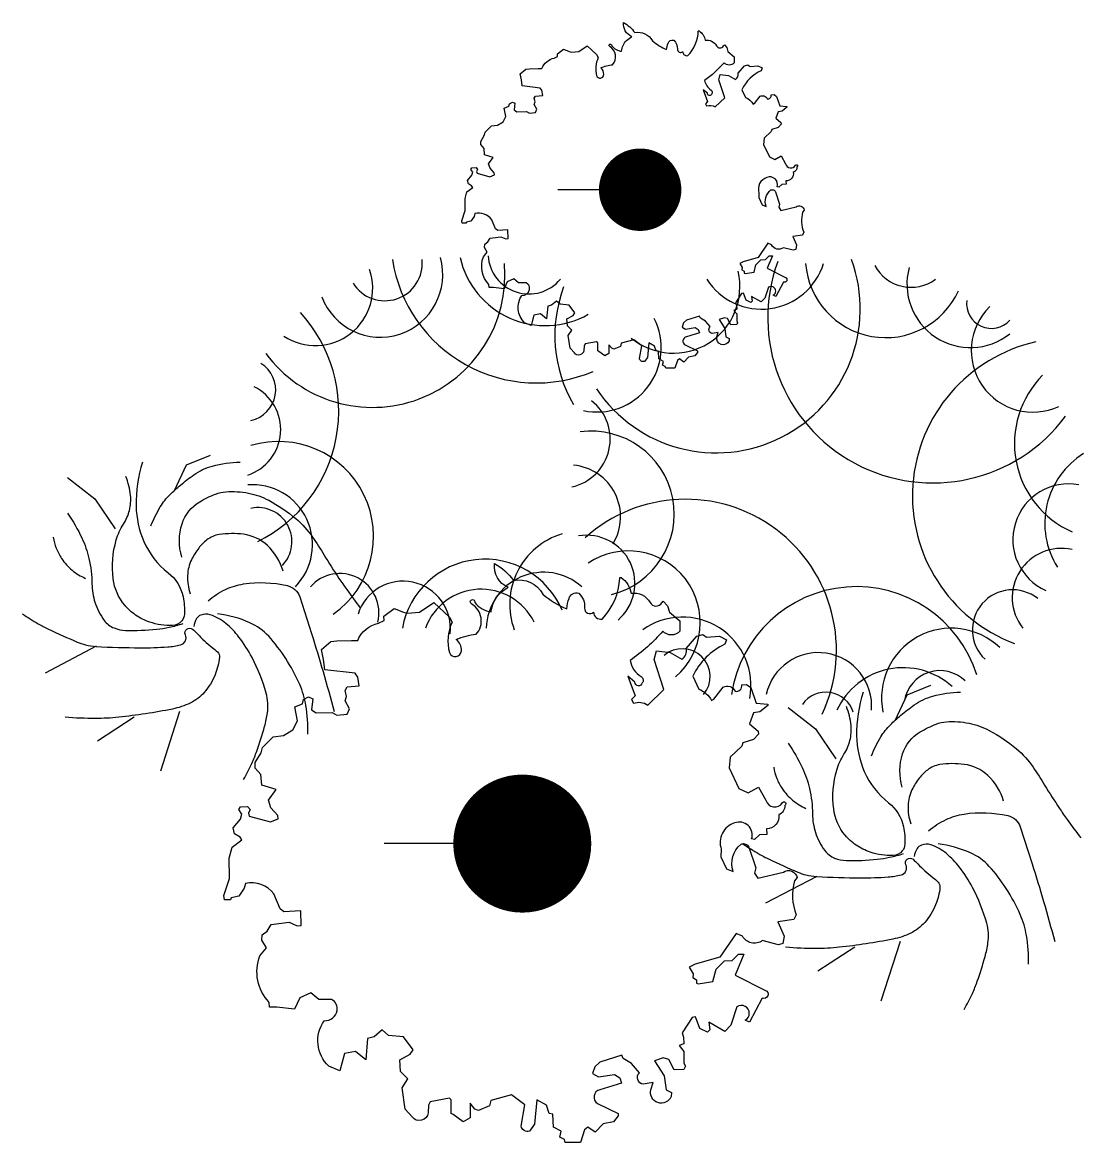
# Model space of a CAD drawing. Extents: x -1.66 to 1.96, y -0.97 to 2.86.
import ezdxf

# ---------------------------------------------------------------- set-up
doc = ezdxf.new("R2010")
doc.units = 0
doc.layers.get('0').update_dxf_attribs({"linetype": 'CONTINUOUS'})
doc.layers.add('P-ARVORE', color=7, linetype='CONTINUOUS')

# ---------------------------------------------------------------- blocks, each defined once
blk = doc.blocks.new('P-A43')
at = {"layer": 'P-ARVORE', "color": 0, "linetype": 'CONTINUOUS'}
for points in [[(-0.2897, 0.8646, 0.081449), (-0.3276, 0.6087, 0.09931), (-0.2825, 0.4006, 0.125117), (-0.1402, 0.2175, -0.178086), (-0.0528, 0.077, -0.063908), (-0.0449, -0.0257, -0.160442), (-0.06, -0.0648, -0.214567), (-0.1142, -0.0917, -0.092896), (-0.2476, -0.0719, -0.065148), (-0.3309, -0.0304, -0.070956), (-0.3944, 0.0269, -0.142597), (-0.4618, 0.1813, -0.104069), (-0.4437, 0.4092, -0.070391), (-0.4019, 0.501, 0.080024), (-0.3667, 0.5825, 0.087865), (-0.3603, 0.67, 0.066949), (-0.3872, 0.7815)], [(-0.2404, 0.4923, -0.044682), (-0.1858, 0.6033, -0.061336), (-0.1297, 0.6741, -0.021398), (-0.0681, 0.7301, -0.018115), (0.0098, 0.7901, -0.088663), (0.119, 0.8421, -0.065079), (0.2816, 0.8646)], [(-0.06, 0.309, -0.15415), (-0.0587, 0.5032, -0.182547), (0.0447, 0.6326, -0.042902), (0.1381, 0.6778, -0.07207), (0.1986, 0.6913, -0.06867), (0.3306, 0.6833, -0.072417), (0.4488, 0.6412, -0.053003), (0.6076, 0.5342, -0.069069), (0.7062, 0.425, -0.011932), (0.7735, 0.3206, 0.009178), (0.8602, 0.1844, 0.010014), (0.9057, 0.1186, 0.005993), (0.9853, 0.0111)], [(-0.7288, 0.5667, -0.040463), (-0.6452, 0.4208, -0.053459), (-0.6037, 0.3004, -0.053778), (-0.586, 0.1514, 0.074403), (-0.5688, 0.044, 0.083198), (-0.5143, -0.0622, 0.138856), (-0.4569, -0.1063, 0.087891), (-0.3889, -0.1204, 0.033246), (-0.2067, -0.1135, 0.026612), (-0.1344, -0.102, 0.02308), (-0.0528, -0.0805)], [(-0.813, 0.425, 0.052985), (-0.7949, 0.3601, 0.052985), (-0.7636, 0.3004, 0.072272), (-0.7023, 0.2322, 0.072272), (-0.6241, 0.1844)], [(0.533, 0.2259, 0.136217), (0.4412, 0.3766, 0.157301), (0.3021, 0.4422, 0.070171), (0.1593, 0.4405, 0.12826), (0.0868, 0.4092, 0.062011), (0.0391, 0.3615, 0.051839), (-0.0034, 0.2932, 0.104783), (-0.0263, 0.2018, 0.090519), (-0.0107, 0.0942)], [(0.094, 0.0526, -0.067187), (0.1958, 0.119, -0.073562), (0.3021, 0.1515, -0.093418), (0.5573, 0.1421, -0.25764), (0.6305, 0.077), (0.7002, -0.1393, -0.005191), (0.7672, -0.361, -0.004956), (0.8325, -0.5946)], [(-0.9934, -0.0233, 0.014301), (-0.9009, -0.0815, 0.022943), (-0.8406, -0.1135, 0.01032), (-0.672, -0.189, 0.037793), (-0.6241, -0.2051, 0.048958), (-0.5618, -0.2146, 0.011951), (-0.3042, -0.2223, 0.019564), (-0.1427, -0.2169, 0.041375), (-0.0672, -0.2051, 0.47666), (-0.0389, -0.1455, -0.807655), (0.0026, -0.1135, -0.028286), (0.0314, -0.1407, 0.019539), (0.0723, -0.1808, 0.017303), (0.1187, -0.2199, -0.025876), (0.1493, -0.2467, -0.231233), (0.1605, -0.2776, -0.068815), (0.1349, -0.3798, -0.084375), (0.0712, -0.4835, -0.099945), (-0.0107, -0.5459, -0.064332), (-0.115, -0.581, -0.022185), (-0.4293, -0.629, -0.026795), (-0.5662, -0.6363, -0.020747), (-0.7432, -0.629)], [(0.3021, -0.9927, 0.018161), (0.3501, -0.899, 0.024951), (0.3791, -0.8281, 0.016538), (0.4248, -0.6823, 0.031277), (0.4416, -0.6032, 0.104913), (0.4344, -0.4884, 0.05326), (0.3514, -0.2796, 0.042497), (0.2743, -0.1592, 0.055782), (0.1986, -0.0805, 0.091303), (0.1071, -0.0292, 0.177252), (0.0519, -0.0304, 0.161184), (0.0267, -0.0513, 0.105355), (0.0098, -0.0977)], [(0.6786, -0.7278, 0.047683), (0.667, -0.5597, 0.062885), (0.6305, -0.4371, 0.039218), (0.5484, -0.2847, 0.041534), (0.4488, -0.155, 0.104965), (0.3385, -0.0757, 0.072228), (0.1493, -0.0233)]]:
    blk.add_lwpolyline(points, format="xyb", dxfattribs=at)
for points in [[(-0.1021, 0.6985), (-0.0323, 0.8488), (0.1072, 0.9061)], [(-0.7288, 0.7744), (-0.5688, 0.6498), (-0.4497, 0.4751)], [(-0.5616, -0.2137), (-0.8611, -0.3712)], [(-0.339, -0.629), (-0.5543, -0.7693)], [(-0.0732, -0.5946), (-0.1851, -0.9441)]]:
    blk.add_lwpolyline(points, dxfattribs=at)
blk = doc.blocks.new('P-A33')
at = {"layer": 'P-ARVORE', "color": 0, "linetype": 'CONTINUOUS'}
for centre, radius, start, end in [((-3.7081, 1.8132), 0.5115, 200.68047, 15.93051), ((-3.6707, 1.907), 0.3069, 211.94903, 5.56792), ((-2.43, 2.1197), 1.1924, 188.82665, 293.01684), ((-2.3566, 2.1125), 0.716, 192.81577, 299.45236), ((-2.491, 1.9915), 0.3357, 183.9385, 320.11881), ((-0.957, 1.5337), 1.1789, 213.75721, 19.99098), ((-3.7716, 1.8116), 1.0845, 216.40712, 4.94396), ((-4.2381, 1.7015), 0.4681, 236.41136, 19.32692), ((-1.3077, 1.7148), 0.544, 230.56237, 13.48569), ((-0.5862, 2.064), 0.5325, 212.71086, 342.63629), ((0.8179, 1.4615), 1.3527, 160.10134, 323.38377), ((0.43, 1.9552), 0.6571, 184.37702, 335.35395), ((0.6385, 2.0483), 0.3381, 208.27409, 306.41434), ((1.1242, 1.7365), 0.5197, 164.73557, 308.25709), ((-1.1557, 1.3169), 1.1232, 159.35921, 210.32731), ((1.2955, 1.5757), 0.2024, 172.84018, 318.04164), ((-5.2419, 0.6974), 1.1934, 296.37701, 42.51186), ((1.6358, 1.1922), 0.5043, 134.4341, 294.96103), ((-1.9347, 1.2162), 0.5268, 257.87626, 26.97618), ((1.9408, 0.0023), 1.2914, 102.53206, 249.33025), ((-4.8197, 0.8707), 0.2553, 281.96055, 58.2055), ((2.2755, 0.4322), 0.7907, 135.07713, 246.23913), ((-4.9152, 0.5453), 0.3916, 288.1344, 63.43764), ((-2.2255, 0.4669), 0.4002, 282.41587, 51.80365), ((-1.9796, -0.1464), 0.6786, 284.06029, 97.82305), ((-4.5401, -0.3296), 0.7773, 305.14256, 106.95596), ((2.4051, -0.2228), 0.6721, 121.79833, 212.18854), ((-2.1637, -0.1681), 0.4233, 328.60428, 84.78867), ((-4.7549, -0.3975), 0.4919, 315.65178, 94.49102), ((1.928, -0.3559), 0.4566, 79.41935, 245.9875), ((-1.2076, -1.2596), 1.2345, 334.82458, 131.85072), ((-4.71, -0.3723), 0.2788, 315.96192, 101.75681), ((-2.0453, -0.8858), 0.603, 106.75876, 200.20209), ((-2.0173, -0.7138), 0.3943, 310.44545, 99.80156), ((-1.6756, -1.0358), 0.5874, 311.08446, 124.05962), ((1.8686, -0.8301), 0.4026, 77.33881, 218.24182), ((-2.8511, -1.2022), 0.6867, 23.03492, 169.68508), ((-4.0402, -0.9536), 0.3207, 346.08121, 138.56952), ((-2.3701, -1.0929), 0.4702, 48.38234, 178.34051), ((-3.5214, -1.0831), 0.3873, 353.67809, 162.28476), ((-2.8829, -1.2475), 0.4858, 26.50093, 159.74343), ((0.1906, -1.7739), 1.0334, 17.46907, 171.67078), ((1.4693, -1.0954), 0.329, 51.34401, 226.70383), ((-1.2334, -1.5502), 0.5606, 349.13574, 125.53993), ((0.9683, -1.6524), 0.5719, 46.16825, 191.64631), ((-1.2355, -1.4771), 0.2284, 319.90246, 130.42554), ((-0.1213, -1.7173), 0.4368, 355.30332, 167.69914), ((0.5734, -2.0018), 0.5974, 47.87507, 155.39212), ((0.8754, -1.7242), 0.2962, 45.7036, 169.99298), ((-0.0592, -1.8401), 0.2356, 17.87167, 144.84463)]:
    blk.add_arc(centre, radius, start, end, dxfattribs=at)
blk = doc.blocks.new('P-1063')
at = {"layer": 'P-ARVORE', "color": 0, "linetype": 'BYBLOCK'}
blk.add_line((-0.5, 0), (-1, 0), dxfattribs=at)
at = {"layer": 'P-ARVORE', "color": 0}
blk.add_lwpolyline([(-1.3427, 1.4679), (-1.2383, 1.4721), (-1.1923, 1.4721, -0.241267), (-1.0419, 1.5973), (-1.0014, 1.6168), (-1.0044, 1.6468), (-0.9284, 1.7038), (-0.8614, 1.6768), (-0.8314, 1.6698), (-0.8314, 1.6698), (-0.7444, 1.6768), (-0.6414, 1.7468), (-0.5284, 1.6398), (-0.5284, 1.6398), (-0.5084, 1.6038, 0.173621), (-0.5284, 1.3838, 0.819804), (-0.4414, 1.3968, 0.238583), (-0.4784, 1.4798, -0.071987), (-0.3344, 1.5168, 0.4819), (-0.3684, 1.7368, -2.033354), (-0.3444, 1.7468, 0.200291), (-0.2244, 1.6798, -0.184711), (-0.1644, 1.8098, -0.06616), (-0.1014, 1.8568, -0.3357), (-0.2014, 2.0298, -0.100882), (-0.0644, 1.9068, -0.328139), (0.1486, 1.8068, 0.072455), (0.3216, 1.6998, -0.04539), (0.3386, 1.7768, -0.409035), (0.4086, 1.8138, -0.231707), (0.4516, 1.7068, 0.688344), (0.5156, 1.6768, 0.463342), (0.5786, 1.6268, 0.184456), (0.7056, 1.9238, -0.713964), (0.7156, 1.9268, -0.221181), (0.7886, 1.8138, -0.314247), (0.9256, 1.7468, 0.565236), (1.0116, 1.7438), (1.0216, 1.7568), (1.0516, 1.7238), (1.0656, 1.6768), (1.1416, 1.6138), (1.1416, 1.5398, -0.457949), (1.0186, 1.5398, -0.060847), (0.7816, 1.3268, 0.212505), (0.8616, 1.2098, -0.463173), (0.8686, 1.1638, -0.876877), (0.8156, 1.1698), (0.7656, 1.2138), (0.8186, 1.0698), (0.7916, 1.0438), (0.8056, 1.0168, -0.248601), (0.9086, 1.0038), (1.0256, 1.1168), (0.9556, 1.3338), (0.9716, 1.3968), (1.0716, 1.3838), (1.1556, 1.3368, 0.31059), (1.1886, 1.4138), (1.2656, 1.5038), (1.3086, 1.5138), (1.3356, 1.4968), (1.4286, 1.5038), (1.4786, 1.4768), (1.4686, 1.4438, 0.178742), (1.2356, 1.2138), (1.2786, 1.1198, -0.164562), (1.3716, 1.0368), (1.3886, 1.0468), (1.4556, 1.1338, -0.443973), (1.5416, 1.1038, 0.51332), (1.5916, 1.1498), (1.6256, 1.1538), (1.6556, 1.1298), (1.6956, 1.0168), (1.7786, 1.0098), (1.7786, 0.9998), (1.7216, 0.9538), (1.6756, 0.9468), (1.6456, 0.8668), (1.7086, 0.8138), (1.7116, 0.7938), (1.6756, 0.7538), (1.5986, 0.7298), (1.5916, 0.7068), (1.5056, 0.6268), (1.4986, 0.5498), (1.5686, 0.3998), (1.6356, 0.3668), (1.7116, 0.4098), (1.7656, 0.3138, 0.65472), (1.8856, 0.2968, -1.420327), (1.9016, 0.2768, -0.331438), (1.8586, 0.2098, -0.460688), (1.7686, 0.1068), (1.7716, 0.0668), (1.7186, 0.0638), (1.6816, 0.0298), (1.6616, 0.0338, 0.634345), (1.5386, 0.1498, 0.42075), (1.4416, -0.0402), (1.4386, -0.0962), (1.4786, -0.1832), (1.5286, -0.2032, -0.317469), (1.5856, -0.0032, -0.414214), (1.6416, -0.0262), (1.6916, -0.1762), (1.6816, -0.2132), (1.7056, -0.2502), (1.8916, -0.2062, -0.529528), (1.9916, -0.2462), (1.9716, -0.2702, 0.163749), (1.9856, -0.5162), (1.9686, -0.5502), (1.8516, -0.5662), (1.8986, -0.6702), (1.8886, -0.7232), (1.8556, -0.7332), (1.7386, -0.7032, -0.454874), (1.5956, -0.6702), (1.5486, -0.6502), (1.4316, -0.8232), (1.2516, -0.8732), (1.2086, -0.8962), (1.2386, -0.9432), (1.2356, -0.9702), (1.2616, -0.9862), (1.2616, -1.0102), (1.2756, -1.0162), (1.3816, -1.0002), (1.4056, -0.9102), (1.4656, -0.8502), (1.5216, -0.8462), (1.5656, -0.8002), (1.6056, -0.8002), (1.5416, -0.9532), (1.7616, -1.0632, -0.998765), (1.7386, -1.1202), (1.6456, -1.2932), (1.6146, -1.2802, 1.066056), (1.5556, -1.1832), (1.5116, -1.3162), (1.4686, -1.3602), (1.3516, -1.2932), (1.3586, -1.3502), (1.3416, -1.3662), (1.2856, -1.3402), (1.2556, -1.2562), (1.2316, -1.2602), (1.1586, -1.3702), (1.1686, -1.4032), (1.1716, -1.4502), (1.1356, -1.4632), (1.1716, -1.5062), (1.1716, -1.5902), (1.1816, -1.6132), (1.1716, -1.6362), (1.1016, -1.6402), (1.0616, -1.5632), (1.0216, -1.5532), (0.9586, -1.5732), (1.0286, -1.6832), (1.0416, -1.7832), (1.0816, -1.8032), (1.0786, -1.8332, -0.924966), (0.9316, -1.7832), (0.9486, -1.7302), (0.8756, -1.7432, -0.613567), (0.8486, -1.6602), (0.7916, -1.5932), (0.7316, -1.5562), (0.7216, -1.5332), (0.5616, -1.5832), (0.5256, -1.6162), (0.5086, -1.6662), (0.5516, -1.6902), (0.6686, -1.6732), (0.7056, -1.6962), (0.7186, -1.7362), (0.5616, -1.7832, 0.675596), (0.5456, -1.8832), (0.6956, -1.9562), (0.6956, -1.9732), (0.6616, -2.0162), (0.5856, -2.0302), (0.5286, -2.0902), (0.4756, -2.0532), (0.4516, -2.0732), (0.4216, -2.1662), (0.3116, -2.1662), (0.3056, -2.1432), (0.2716, -2.1262), (0.2816, -2.0832), (0.2256, -2.0532), (0.2216, -1.9602), (0.1956, -1.9562), (0.1756, -1.8962), (0.1056, -1.8562), (0.0886, -2.0332), (0.0516, -2.0832, -0.466507), (-0.0084, -2.0462), (0.0186, -1.8932), (-0.0784, -1.8202), (-0.2284, -1.8602), (-0.2384, -1.9002), (-0.3184, -1.9332), (-0.3444, -1.9232), (-0.3784, -1.8802), (-0.3784, -1.9862), (-0.4284, -2.0162), (-0.5014, -1.9632), (-0.5144, -1.9562), (-0.5144, -1.8562), (-0.5284, -1.8432), (-0.6684, -1.8702), (-0.6784, -1.8962), (-0.6814, -1.9502, -0.666205), (-0.7984, -1.9802), (-0.8484, -1.9232), (-0.8714, -1.7702), (-0.8284, -1.7032), (-0.8814, -1.6502), (-0.8884, -1.5662), (-0.8114, -1.5262), (-0.7914, -1.4932), (-0.8614, -1.4002), (-0.9684, -1.3902), (-1.0144, -1.3502), (-1.0744, -1.4002), (-1.1214, -1.4132), (-1.1344, -1.5662), (-1.2084, -1.5062), (-1.2884, -1.5202), (-1.3214, -1.6462), (-1.4014, -1.6132, -0.377852), (-1.4344, -1.2832, 0.377569), (-1.3414, -1.2102, 0.335227), (-1.3814, -1.1302), (-1.3814, -1.1302), (-1.4744, -1.1302), (-1.5314, -1.0802), (-1.6114, -1.1162), (-1.6114, -1.1162), (-1.6514, -1.2002), (-1.7784, -1.1862), (-1.8314, -1.1862), (-1.8344, -1.1502, -0.287376), (-1.9014, -0.8132), (-1.8544, -0.7562), (-1.8884, -0.7002), (-1.8844, -0.6602), (-1.8484, -0.6332), (-1.8184, -0.5862), (-1.6884, -0.5702), (-1.6314, -0.5962), (-1.6014, -0.5932), (-1.6044, -0.4862), (-1.7284, -0.4932), (-1.7544, -0.4732), (-1.8014, -0.3632, 0.302168), (-2.0044, -0.2902), (-2.0144, -0.3232), (-2.0544, -0.3802), (-2.1084, -0.3932), (-2.1144, -0.4062), (-2.1584, -0.4062), (-2.1614, -0.3762), (-2.1214, -0.2532), (-2.1244, -0.1062), (-2.1014, -0.0262), (-2.0314, 0.0268), (-2.0444, 0.0468), (-2.0844, 0.0698), (-2.0944, 0.1138), (-2.0414, 0.1768), (-2.0314, 0.2138), (-2.0544, 0.2468), (-2.0414, 0.2668), (-1.9914, 0.2698), (-1.9714, 0.2468), (-1.9844, 0.2198), (-1.9784, 0.1998), (-1.8244, 0.1568), (-1.7684, 0.1798), (-1.7714, 0.2038), (-1.8214, 0.2598), (-1.8384, 0.3138), (-1.7844, 0.3928), (-1.8884, 0.4238), (-1.8944, 0.4998), (-1.9344, 0.5468), (-1.9344, 0.5868), (-1.8914, 0.6568), (-1.8814, 0.6968), (-1.8044, 0.7738), (-1.7314, 0.7838), (-1.6614, 0.8238), (-1.6284, 0.8898), (-1.6484, 0.9898), (-1.5914, 1.0138), (-1.5844, 1.0438), (-1.5484, 1.0638), (-1.5184, 1.0498), (-1.5284, 0.9698), (-1.4944, 0.9468), (-1.3784, 0.9498), (-1.3784, 0.9498), (-1.3444, 0.9298), (-1.2684, 0.9368), (-1.2514, 0.9768), (-1.2844, 1.0338), (-1.2744, 1.0668), (-1.2844, 1.1098), (-1.2684, 1.1368), (-1.1814, 1.1438), (-1.1914, 1.2068), (-1.2114, 1.2338), (-1.4314, 1.2598), (-1.4414, 1.3338), (-1.4544, 1.4068), (-1.3884, 1.4638)], format="xyb", close=True, dxfattribs=at)
at = {"layer": 'P-ARVORE', "color": 0, "linetype": 'BYBLOCK', "const_width": 0.5}
blk.add_lwpolyline([(-0.25, 0, 1), (0.25, 0, 1)], format="xyb", close=True, dxfattribs=at)

msp = doc.modelspace()

# ---------------------------------------------------------------- block references
at = {"color": 0}
for name, p, xscale, yscale, zscale in [('P-1063', (0.4475, 2.2889), 0.2816999341202636, 0.2816999341202636, 0.2816999341202636), ('P-A43', (-1.084, 0.8533), 0.5836181695458866, 0.5836181695458866, 0.5836181695458866), ('P-1063', (0.0447, 0.0544), 0.4716863245594011, 0.4716863245594011, 0.4716863245594011), ('P-A43', (1.3786, 0.0671), 0.5836181695458866, 0.5836181695458866, 0.5836181695458866)]:
    msp.add_blockref(name, p, dxfattribs=dict(at, xscale=xscale, yscale=yscale, zscale=zscale))
at = {"layer": 'P-ARVORE', "color": 0, "xscale": 0.4174111381448649, "yscale": 0.4174111381448649, "zscale": 0.4174111381448649}
msp.add_blockref('P-A33', (1.1071, 1.2416), dxfattribs=at)

doc.saveas('drawing.dxf')
